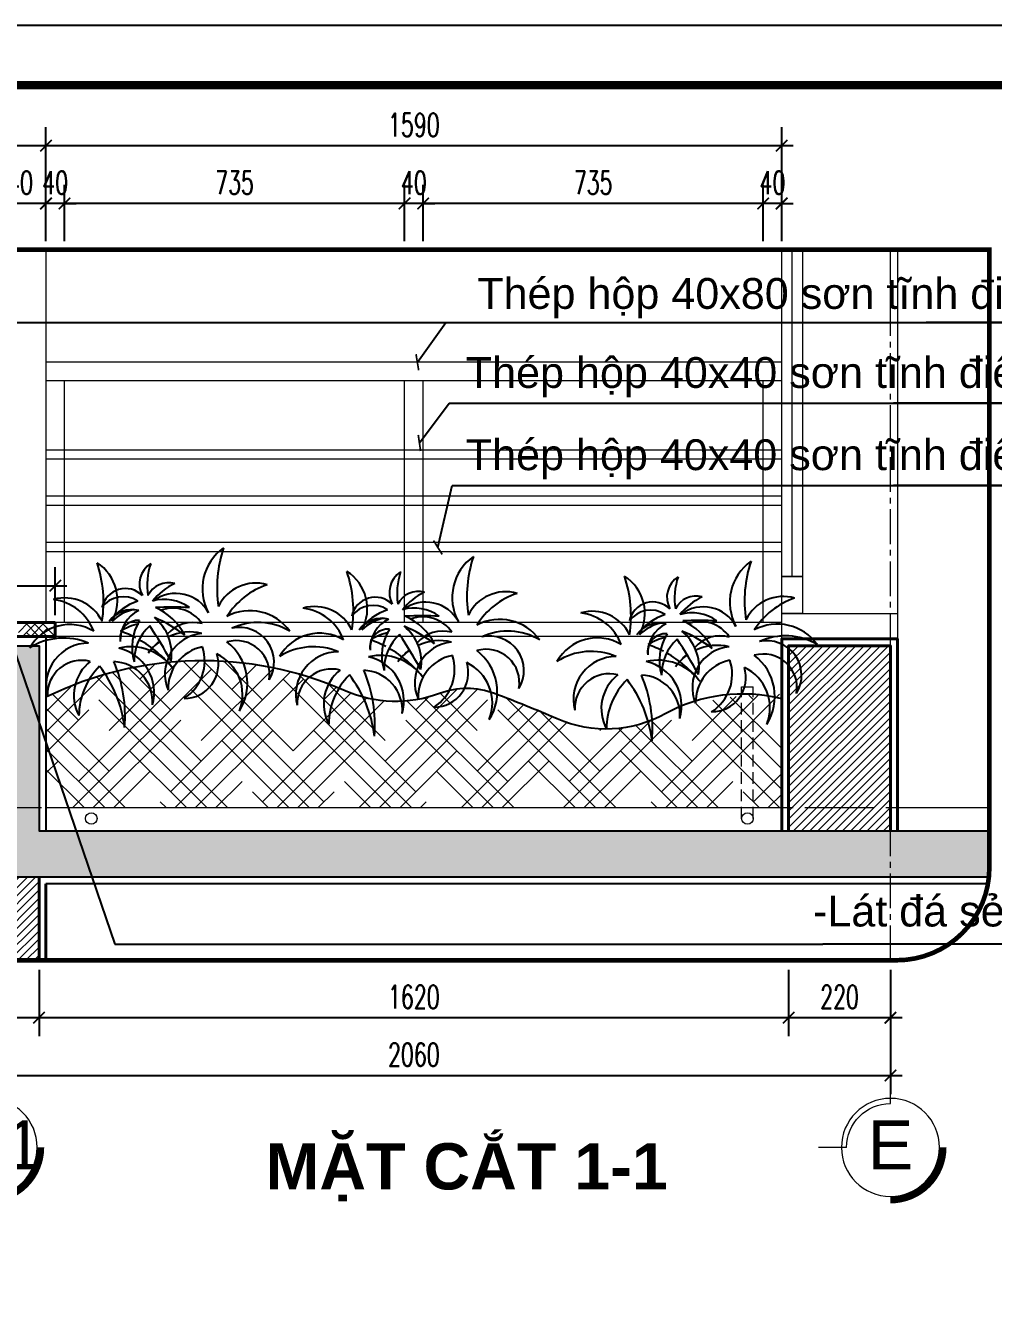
# Model space of a CAD drawing. Header units: millimetres. Extents: x -229618 to 2906, y -178063 to 96806.
# Drawn here: x -93870 to -91778, y -51743 to -49001 of the extents above; entities that cross this region are included whole.
import ezdxf
from ezdxf.enums import TextEntityAlignment as Align

# ---------------------------------------------------------------- set-up
doc = ezdxf.new("R2010")
doc.units = ezdxf.units.MM
doc.header["$LTSCALE"] = 200
doc.header["$MEASUREMENT"] = 0
doc.header["$PDMODE"] = 3
doc.header["$PDSIZE"] = 50
doc.linetypes.add('CENTER2', pattern=[1.125, 0.75, -0.125, 0.125, -0.125])
doc.linetypes.add('DASHED2', pattern=[0.375, 0.25, -0.125])
doc.layers.get('0').update_dxf_attribs({"color": 95, "linetype": 'CONTINUOUS'})
doc.layers.get('DEFPOINTS').update_dxf_attribs({"linetype": 'CONTINUOUS'})
for name, color, linetype, lineweight in [('cat', 1, 'CONTINUOUS', 40), ('hatch', 250, 'CONTINUOUS', 5), ('khuat', 8, 'DASHED2', 15), ('nho', 252, 'CONTINUOUS', 15), ('thay', 7, 'CONTINUOUS', 18), ('tim', 18, 'CENTER2', 9)]:
    doc.layers.add(name, color=color, linetype=linetype, lineweight=lineweight)
for name, color, linetype in [('CAY', 84, 'CONTINUOUS'), ('DIM', 251, 'CONTINUOUS'), ('KHUNGTEN', 7, 'CONTINUOUS'), ('NETTHAY', 252, 'CONTINUOUS'), ('TEXT', 33, 'CONTINUOUS')]:
    doc.layers.add(name, color=color, linetype=linetype)
doc.layers.add('in', color=203, linetype='CONTINUOUS', lineweight=5, plot=False)
doc.styles.add('Aria H B iso', font='Vharialb_0.ttf')
doc.styles.add('Aria H iso', font='Vharial_0.ttf')
doc.styles.add('Arial iso', font='vnarial_0.ttf')
doc.styles.add('Scale', font='vnsimli.shx', dxfattribs={"width": 0.65, "bigfont": 'bigfont.shx'})
doc.dimstyles.new('Scale', dxfattribs={"dimscale": 75, "dimtxt": 2, "dimasz": 1, "dimexe": 1.6, "dimexo": 0, "dimgap": 0.8, "dimtad": 1, "dimdec": 0, "dimzin": 0, "dimdsep": 46, "dimtxsty": 'Scale', "dimblk": 'ARCHTICK', "dimcen": 0.1, "dimdle": 1, "dimclrd": 256, "dimclre": 256, "dimclrt": 3, "dimadec": 0, "dimazin": 0, "dimtfac": 1, "dimtdec": 0, "dimtix": 1, "dimtmove": 2, "dimatfit": 3, "dimldrblk": 'ARCHTICK', "dimfxl": 0, "dimtolj": 1, "dimtzin": 0, "dimarcsym": 0})

# ---------------------------------------------------------------- blocks, each defined once
blk = doc.blocks.new('KhungA3')
at = {"layer": 'DEFPOINTS', "color": 8}
blk.add_lwpolyline([(-3.737611488593302, 3.813256755191574), (416.3052456541991, 3.813256755191574), (416.3052456541991, 300.8132567551775), (-3.737611488593302, 300.8132567551775)], close=True, dxfattribs=at)
at = {"layer": 'KHUNGTEN', "color": 4, "const_width": 0.7243902439024023}
blk.add_lwpolyline([(7.542179452130313, 8.987472783067915), (411.131029626325, 8.987472783067915), (411.131029626325, 295.6390407273026), (7.542179452130313, 295.6390407273026)], close=True, dxfattribs=at)
blk = doc.blocks.new('*U2625')
at = {"layer": 'thay', "ltscale": 600}
for p, q in [((-5.997195348395919e-14, 20.30044137790901), (-5.997195348395919e-14, 360.972143129492)), ((533.5126064897594, -513.2121651118505), (874.1843082413424, -513.2121651118505))]:
    blk.add_line(p, q, dxfattribs=at)
at = {"layer": 'thay', "ltscale": 600, "const_width": 85.16792543789573}
blk.add_lwpolyline([(-638.7594407842182, -513.2121651118505, 0.414213562373095), (-5.997195348395919e-14, -1151.971605896069, 0.414213562373095)], format="xyb", dxfattribs=at)
at = {"layer": 'thay', "ltscale": 600}
blk.add_circle((-5.997195348395919e-14, -513.2121651118505), 596.1754780652701, dxfattribs=at)
blk.add_arc((-5.997195348395919e-14, -513.2121651118505), 533.5126064897624, 0, 90, dxfattribs=at)
at = {"layer": 'TEXT', "linetype": 'Continuous', "style": 'Aria H iso'}
blk.add_attdef('A', text='', height=596.1754780652702, dxfattribs=at).set_placement((8.526512829121202e-14, -781.2498426535178), align=Align.CENTER)
blk = doc.blocks.new('_ArchTick')
at = {"color": 0, "linetype": 'ByBlock', "const_width": 0.15}
blk.add_lwpolyline([(-0.5, -0.5), (0.5, 0.5)], dxfattribs=at)
blk = doc.blocks.new('*D2717')
at = {"layer": 'DEFPOINTS', "color": 0}
for p in [(-92220.70737180587, -51042.92325633564), (-92000.70737180587, -51042.92325633564), (-92220.70737180587, -51146.2289346603)]:
    blk.add_point(p, dxfattribs=at)
at = {"layer": 'DIM', "lineweight": -2}
for p, q in [((-92220.70737180587, -51042.92325633564), (-92220.70737180587, -51186.2289346603)), ((-92000.70737180587, -51042.92325633564), (-92000.70737180587, -51186.2289346603)), ((-91975.70737180587, -51146.2289346603), (-92245.70737180587, -51146.2289346603))]:
    blk.add_line(p, q, dxfattribs=at)
at = {"layer": 'DIM', "lineweight": -2, "xscale": 25, "yscale": 25, "zscale": 25, "rotation": 180}
blk.add_blockref('_ArchTick', (-92220.70737180587, -51146.2289346603), dxfattribs=at)
at = {"layer": 'DIM', "lineweight": -2, "xscale": 25, "yscale": 25, "zscale": 25}
blk.add_blockref('_ArchTick', (-92000.70737180587, -51146.2289346603), dxfattribs=at)
at = {"layer": 'DIM', "color": 3, "insert": (-92110.70737180587, -51101.2289346603), "char_height": 50, "attachment_point": 5, "style": 'Scale'}
blk.add_mtext('\\A1;220', dxfattribs=at)
blk = doc.blocks.new('*D2718')
at = {"layer": 'DEFPOINTS', "color": 0}
for p in [(-93840.70737181175, -51042.92325633564), (-92220.70737180587, -51042.92325633564), (-93840.70737181175, -51146.2289346603)]:
    blk.add_point(p, dxfattribs=at)
at = {"layer": 'DIM', "lineweight": -2}
for p, q in [((-93840.70737181175, -51042.92325633564), (-93840.70737181175, -51186.2289346603)), ((-92220.70737180587, -51042.92325633564), (-92220.70737180587, -51186.2289346603)), ((-92195.70737180587, -51146.2289346603), (-93865.70737181175, -51146.2289346603))]:
    blk.add_line(p, q, dxfattribs=at)
at = {"layer": 'DIM', "lineweight": -2, "xscale": 25, "yscale": 25, "zscale": 25, "rotation": 180}
blk.add_blockref('_ArchTick', (-93840.70737181175, -51146.2289346603), dxfattribs=at)
at = {"layer": 'DIM', "lineweight": -2, "xscale": 25, "yscale": 25, "zscale": 25}
blk.add_blockref('_ArchTick', (-92220.70737180587, -51146.2289346603), dxfattribs=at)
at = {"layer": 'DIM', "color": 3, "insert": (-93030.7073718088, -51101.2289346603), "char_height": 50, "attachment_point": 5, "style": 'Scale'}
blk.add_mtext('\\A1;1620', dxfattribs=at)
blk = doc.blocks.new('*D2719')
at = {"layer": 'DEFPOINTS', "color": 0}
for p in [(-94060.70737181175, -51042.92325633564), (-93840.70737181175, -51042.92325633564), (-94060.70737181175, -51146.2289346603)]:
    blk.add_point(p, dxfattribs=at)
at = {"layer": 'DIM', "lineweight": -2}
for p, q in [((-94060.70737181175, -51042.92325633564), (-94060.70737181175, -51186.2289346603)), ((-93840.70737181175, -51042.92325633564), (-93840.70737181175, -51186.2289346603)), ((-93815.70737181175, -51146.2289346603), (-94085.70737181175, -51146.2289346603))]:
    blk.add_line(p, q, dxfattribs=at)
at = {"layer": 'DIM', "lineweight": -2, "xscale": 25, "yscale": 25, "zscale": 25, "rotation": 180}
blk.add_blockref('_ArchTick', (-94060.70737181175, -51146.2289346603), dxfattribs=at)
at = {"layer": 'DIM', "lineweight": -2, "xscale": 25, "yscale": 25, "zscale": 25}
blk.add_blockref('_ArchTick', (-93840.70737181175, -51146.2289346603), dxfattribs=at)
at = {"layer": 'DIM', "color": 3, "insert": (-93950.70737181175, -51101.2289346603), "char_height": 50, "attachment_point": 5, "style": 'Scale'}
blk.add_mtext('\\A1;220', dxfattribs=at)
blk = doc.blocks.new('*D2720')
at = {"layer": 'DEFPOINTS', "color": 0}
for p in [(-94060.70737181178, -51042.92325633564), (-92000.70737180587, -51042.92325633564), (-92000.70737180587, -51271.2289346603)]:
    blk.add_point(p, dxfattribs=at)
at = {"layer": 'DIM', "lineweight": -2}
for p, q in [((-94060.70737181178, -51042.92325633564), (-94060.70737181178, -51311.2289346603)), ((-92000.70737180587, -51042.92325633564), (-92000.70737180587, -51311.2289346603)), ((-94085.70737181178, -51271.2289346603), (-91975.70737180587, -51271.2289346603))]:
    blk.add_line(p, q, dxfattribs=at)
at = {"layer": 'DIM', "lineweight": -2, "xscale": 25, "yscale": 25, "zscale": 25, "rotation": 180}
blk.add_blockref('_ArchTick', (-94060.70737181178, -51271.2289346603), dxfattribs=at)
at = {"layer": 'DIM', "lineweight": -2, "xscale": 25, "yscale": 25, "zscale": 25}
blk.add_blockref('_ArchTick', (-92000.70737180587, -51271.2289346603), dxfattribs=at)
at = {"layer": 'DIM', "color": 3, "insert": (-93030.70737180882, -51226.2289346603), "char_height": 50, "attachment_point": 5, "style": 'Scale'}
blk.add_mtext('\\A1;2060', dxfattribs=at)
blk = doc.blocks.new('*D2721')
at = {"layer": 'DEFPOINTS', "color": 0}
for p in [(-92275.70737181198, -49385.69503552686), (-92275.70737181198, -49467.46788856443), (-92235.70737181151, -49467.46788856443)]:
    blk.add_point(p, dxfattribs=at)
at = {"layer": 'DIM', "lineweight": -2}
for p, q in [((-92275.70737181198, -49467.46788856443), (-92275.70737181198, -49345.69503552686)), ((-92235.70737181151, -49467.46788856443), (-92235.70737181151, -49345.69503552686)), ((-92275.70737181198, -49385.69503552686), (-92300.70737181198, -49385.69503552686)), ((-92235.70737181151, -49385.69503552686), (-92275.70737181198, -49385.69503552686)), ((-92235.70737181151, -49385.69503552686), (-92210.70737181151, -49385.69503552686))]:
    blk.add_line(p, q, dxfattribs=at)
at = {"layer": 'DIM', "lineweight": -2, "xscale": 25, "yscale": 25, "zscale": 25}
blk.add_blockref('_ArchTick', (-92275.70737181198, -49385.69503552686), dxfattribs=at)
at = {"layer": 'DIM', "lineweight": -2, "xscale": 25, "yscale": 25, "zscale": 25, "rotation": 180}
blk.add_blockref('_ArchTick', (-92235.70737181151, -49385.69503552686), dxfattribs=at)
at = {"layer": 'DIM', "color": 3, "insert": (-92255.70737181175, -49340.69503552686), "char_height": 50, "attachment_point": 5, "style": 'Scale'}
blk.add_mtext('\\A1;40', dxfattribs=at)
blk = doc.blocks.new('*D2722')
at = {"layer": 'DEFPOINTS', "color": 0}
for p in [(-93010.70737181198, -49385.69503552686), (-93010.70737181198, -49467.46788856443), (-92275.70737181198, -49467.46788856443)]:
    blk.add_point(p, dxfattribs=at)
at = {"layer": 'DIM', "lineweight": -2}
for p, q in [((-93010.70737181198, -49467.46788856443), (-93010.70737181198, -49345.69503552686)), ((-92275.70737181198, -49467.46788856443), (-92275.70737181198, -49345.69503552686)), ((-92250.70737181198, -49385.69503552686), (-93035.70737181198, -49385.69503552686))]:
    blk.add_line(p, q, dxfattribs=at)
at = {"layer": 'DIM', "lineweight": -2, "xscale": 25, "yscale": 25, "zscale": 25, "rotation": 180}
blk.add_blockref('_ArchTick', (-93010.70737181198, -49385.69503552686), dxfattribs=at)
at = {"layer": 'DIM', "lineweight": -2, "xscale": 25, "yscale": 25, "zscale": 25}
blk.add_blockref('_ArchTick', (-92275.70737181198, -49385.69503552686), dxfattribs=at)
at = {"layer": 'DIM', "color": 3, "insert": (-92643.20737181198, -49340.69503552686), "char_height": 50, "attachment_point": 5, "style": 'Scale'}
blk.add_mtext('\\A1;735', dxfattribs=at)
blk = doc.blocks.new('*D2723')
at = {"layer": 'DEFPOINTS', "color": 0}
for p in [(-93050.70737181198, -49385.69503552686), (-93050.70737181198, -49467.46788856443), (-93010.70737181198, -49467.46788856443)]:
    blk.add_point(p, dxfattribs=at)
at = {"layer": 'DIM', "lineweight": -2}
for p, q in [((-93050.70737181198, -49467.46788856443), (-93050.70737181198, -49345.69503552686)), ((-93010.70737181198, -49467.46788856443), (-93010.70737181198, -49345.69503552686)), ((-93050.70737181198, -49385.69503552686), (-93075.70737181198, -49385.69503552686)), ((-93010.70737181198, -49385.69503552686), (-93050.70737181198, -49385.69503552686)), ((-93010.70737181198, -49385.69503552686), (-92985.70737181198, -49385.69503552686))]:
    blk.add_line(p, q, dxfattribs=at)
at = {"layer": 'DIM', "lineweight": -2, "xscale": 25, "yscale": 25, "zscale": 25}
blk.add_blockref('_ArchTick', (-93050.70737181198, -49385.69503552686), dxfattribs=at)
at = {"layer": 'DIM', "lineweight": -2, "xscale": 25, "yscale": 25, "zscale": 25, "rotation": 180}
blk.add_blockref('_ArchTick', (-93010.70737181198, -49385.69503552686), dxfattribs=at)
at = {"layer": 'DIM', "color": 3, "insert": (-93030.70737181198, -49340.69503552686), "char_height": 50, "attachment_point": 5, "style": 'Scale'}
blk.add_mtext('\\A1;40', dxfattribs=at)
blk = doc.blocks.new('*D2724')
at = {"layer": 'DEFPOINTS', "color": 0}
for p in [(-93785.70737180546, -49385.69503552686), (-93785.70737180546, -49467.46788856443), (-93050.70737181198, -49467.46788856443)]:
    blk.add_point(p, dxfattribs=at)
at = {"layer": 'DIM', "lineweight": -2}
for p, q in [((-93785.70737180546, -49467.46788856443), (-93785.70737180546, -49345.69503552686)), ((-93050.70737181198, -49467.46788856443), (-93050.70737181198, -49345.69503552686)), ((-93025.70737181198, -49385.69503552686), (-93810.70737180546, -49385.69503552686))]:
    blk.add_line(p, q, dxfattribs=at)
at = {"layer": 'DIM', "lineweight": -2, "xscale": 25, "yscale": 25, "zscale": 25, "rotation": 180}
blk.add_blockref('_ArchTick', (-93785.70737180546, -49385.69503552686), dxfattribs=at)
at = {"layer": 'DIM', "lineweight": -2, "xscale": 25, "yscale": 25, "zscale": 25}
blk.add_blockref('_ArchTick', (-93050.70737181198, -49385.69503552686), dxfattribs=at)
at = {"layer": 'DIM', "color": 3, "insert": (-93418.20737180872, -49340.69503552686), "char_height": 50, "attachment_point": 5, "style": 'Scale'}
blk.add_mtext('\\A1;735', dxfattribs=at)
blk = doc.blocks.new('*D2725')
at = {"layer": 'DEFPOINTS', "color": 0}
for p in [(-93825.70737181131, -49385.69503552686), (-93825.70737181131, -49467.46788856443), (-93785.70737180546, -49467.46788856443)]:
    blk.add_point(p, dxfattribs=at)
at = {"layer": 'DIM', "lineweight": -2}
for p, q in [((-93825.70737181131, -49467.46788856443), (-93825.70737181131, -49345.69503552686)), ((-93785.70737180546, -49467.46788856443), (-93785.70737180546, -49345.69503552686)), ((-93825.70737181131, -49385.69503552686), (-93850.70737181131, -49385.69503552686)), ((-93785.70737180546, -49385.69503552686), (-93825.70737181131, -49385.69503552686)), ((-93785.70737180546, -49385.69503552686), (-93760.70737180546, -49385.69503552686))]:
    blk.add_line(p, q, dxfattribs=at)
at = {"layer": 'DIM', "lineweight": -2, "xscale": 25, "yscale": 25, "zscale": 25}
blk.add_blockref('_ArchTick', (-93825.70737181131, -49385.69503552686), dxfattribs=at)
at = {"layer": 'DIM', "lineweight": -2, "xscale": 25, "yscale": 25, "zscale": 25, "rotation": 180}
blk.add_blockref('_ArchTick', (-93785.70737180546, -49385.69503552686), dxfattribs=at)
at = {"layer": 'DIM', "color": 3, "insert": (-93805.70737180838, -49340.69503552686), "char_height": 50, "attachment_point": 5, "style": 'Scale'}
blk.add_mtext('\\A1;40', dxfattribs=at)
blk = doc.blocks.new('*D2726')
at = {"layer": 'DEFPOINTS', "color": 0}
for p in [(-93965.7073718171, -49385.69503552686), (-93965.7073718171, -49467.46788856443), (-93825.70737181131, -49467.46788856443)]:
    blk.add_point(p, dxfattribs=at)
at = {"layer": 'DIM', "lineweight": -2}
for p, q in [((-93965.7073718171, -49467.46788856443), (-93965.7073718171, -49345.69503552686)), ((-93825.70737181131, -49467.46788856443), (-93825.70737181131, -49345.69503552686)), ((-93800.70737181131, -49385.69503552686), (-93990.7073718171, -49385.69503552686))]:
    blk.add_line(p, q, dxfattribs=at)
at = {"layer": 'DIM', "lineweight": -2, "xscale": 25, "yscale": 25, "zscale": 25, "rotation": 180}
blk.add_blockref('_ArchTick', (-93965.7073718171, -49385.69503552686), dxfattribs=at)
at = {"layer": 'DIM', "lineweight": -2, "xscale": 25, "yscale": 25, "zscale": 25}
blk.add_blockref('_ArchTick', (-93825.70737181131, -49385.69503552686), dxfattribs=at)
at = {"layer": 'DIM', "color": 3, "insert": (-93895.7073718142, -49340.69503552686), "char_height": 50, "attachment_point": 5, "style": 'Scale'}
blk.add_mtext('\\A1;140', dxfattribs=at)
blk = doc.blocks.new('*D2729')
at = {"layer": 'DEFPOINTS', "color": 0}
for p in [(-93825.70737181131, -49260.69503552686), (-93825.70737181131, -49467.46788856443), (-92235.70737181151, -49467.46788856443)]:
    blk.add_point(p, dxfattribs=at)
at = {"layer": 'DIM', "lineweight": -2}
for p, q in [((-93825.70737181131, -49467.46788856443), (-93825.70737181131, -49220.69503552686)), ((-92235.70737181151, -49467.46788856443), (-92235.70737181151, -49220.69503552686)), ((-92210.70737181151, -49260.69503552686), (-93850.70737181131, -49260.69503552686))]:
    blk.add_line(p, q, dxfattribs=at)
at = {"layer": 'DIM', "lineweight": -2, "xscale": 25, "yscale": 25, "zscale": 25, "rotation": 180}
blk.add_blockref('_ArchTick', (-93825.70737181131, -49260.69503552686), dxfattribs=at)
at = {"layer": 'DIM', "lineweight": -2, "xscale": 25, "yscale": 25, "zscale": 25}
blk.add_blockref('_ArchTick', (-92235.70737181151, -49260.69503552686), dxfattribs=at)
at = {"layer": 'DIM', "color": 3, "insert": (-93030.70737181141, -49215.69503552686), "char_height": 50, "attachment_point": 5, "style": 'Scale'}
blk.add_mtext('\\A1;1590', dxfattribs=at)
blk = doc.blocks.new('*D2730')
at = {"layer": 'DEFPOINTS', "color": 0}
for p in [(-94075.70737181175, -49260.69503552686), (-93825.70737181131, -49467.46788856443), (-94075.70737181175, -49485.75432864973)]:
    blk.add_point(p, dxfattribs=at)
at = {"layer": 'DIM', "lineweight": -2}
for p, q in [((-94075.70737181175, -49485.75432864973), (-94075.70737181175, -49220.69503552686)), ((-93825.70737181131, -49467.46788856443), (-93825.70737181131, -49220.69503552686)), ((-93800.70737181131, -49260.69503552686), (-94100.70737181175, -49260.69503552686))]:
    blk.add_line(p, q, dxfattribs=at)
at = {"layer": 'DIM', "lineweight": -2, "xscale": 25, "yscale": 25, "zscale": 25, "rotation": 180}
blk.add_blockref('_ArchTick', (-94075.70737181175, -49260.69503552686), dxfattribs=at)
at = {"layer": 'DIM', "lineweight": -2, "xscale": 25, "yscale": 25, "zscale": 25}
blk.add_blockref('_ArchTick', (-93825.70737181131, -49260.69503552686), dxfattribs=at)
at = {"layer": 'DIM', "color": 3, "insert": (-93950.70737181153, -49215.69503552686), "char_height": 50, "attachment_point": 5, "style": 'Scale'}
blk.add_mtext('\\A1;250', dxfattribs=at)
blk = doc.blocks.new('*D2745')
at = {"layer": 'DEFPOINTS', "color": 0}
for p in [(-93805.70737181192, -50212.05594725777), (-94075.70737181186, -50276.01977367441), (-93805.70737181192, -50276.01977367441)]:
    blk.add_point(p, dxfattribs=at)
at = {"layer": 'DIM', "lineweight": -2}
for p, q in [((-94075.70737181186, -50276.01977367441), (-94075.70737181186, -50172.05594725777)), ((-93805.70737181192, -50276.01977367441), (-93805.70737181192, -50172.05594725777)), ((-94100.70737181186, -50212.05594725777), (-93780.70737181192, -50212.05594725777))]:
    blk.add_line(p, q, dxfattribs=at)
at = {"layer": 'DIM', "lineweight": -2, "xscale": 25, "yscale": 25, "zscale": 25, "rotation": 180}
blk.add_blockref('_ArchTick', (-94075.70737181186, -50212.05594725777), dxfattribs=at)
at = {"layer": 'DIM', "lineweight": -2, "xscale": 25, "yscale": 25, "zscale": 25}
blk.add_blockref('_ArchTick', (-93805.70737181192, -50212.05594725777), dxfattribs=at)
at = {"layer": 'DIM', "color": 3, "insert": (-93940.70737181189, -50167.05594725777), "char_height": 50, "attachment_point": 5, "style": 'Scale'}
blk.add_mtext('\\A1;270', dxfattribs=at)
blk = doc.blocks.new('bonhoa1')
at = {"layer": 'CAY', "color": 95, "linetype": 'Continuous', "extrusion": (0, 0, -0.9999999999999998)}
for centre, major_axis, ratio, start_param, end_param in [((-382.5436815584544, 373.0065575871267), (0.3046314927577919, 255.4956500360854), 0.9999999999005471, 0.6141006380896186, 2.070470188036035), ((264.0457750132773, 251.7986578717828), (-0.04629979995208084, 122.6061147409941), 0.9999999999003883, -0.7820324403732778, 1.357613523727296), ((265.964004287729, 43.06671954167541), (0.3711340783375448, 236.5613065640067), 0.9999999999002485, 4.553557570798448, 5.598485550927077), ((-92.27368138195015, -107.3859180238214), (-0.1866402540561809, 263.8429116738452), 0.9999999999008093, 4.149072257472642, 5.635646151033828), ((-63.75756114115939, -109.9573916591471), (-5.077556453354296, 263.5030152665496), 0.9999999999006836, 0.6401118640744725, 0.9607836162450272), ((-34.37194109521806, -10.3378832580056), (-0.01180948899082923, 174.4255078668426), 0.9999999999007165, 3.143120820783942, 5.014940784161313), ((979.3461228306405, -275.4794579535373), (0.1261672245640621, 713.2015821338125), 0.9999999999001693, 4.632669554420643, 5.112909162497893)]:
    blk.add_ellipse(centre, major_axis=major_axis, ratio=ratio, start_param=start_param, end_param=end_param, dxfattribs=at)
at = {"layer": 'CAY', "color": 95, "linetype": 'Continuous', "extrusion": (0, 0, -0.9999999999999999)}
for centre, major_axis, ratio, start_param, end_param in [((-832.6059235092252, 379.4033433186123), (0.580262023630695, 630.8314404465459), 0.9999999999006473, 1.243517673468133, 1.722758629529766), ((68.20649747434072, 398.1099459907273), (-0.02957935976830331, 124.4680290736462), 0.9999999999005535, 0.5709698388762212, 2.068141892486309), ((7.321992277167737, 161.7354868164985), (-0.01519133006756315, 187.9402444611004), 0.9999999999006368, -1.079894380682991, 0.6366239787420196), ((-368.7465982595459, 11.35056664544391), (0.06420864990841271, 250.3894599464898), 0.9999999999006786, -0.9493962836748326, 0.4867020790646053), ((232.7769681934733, -0.7994853988057002), (0.5043257017565761, 303.5972747125207), 0.999999999900342, -1.101199328860117, -0.4104396615421646), ((-410.5867627996486, -110.5254505606135), (0.1027570478502752, 312.747531209895), 0.9999999999005219, -0.5437258727986212, 0.4391623351026452), ((369.3255410760175, -387.1148145388579), (-3.913548597574068, 663.635042889288), 0.9999999998997406, -0.6544091779072366, -0.3847127257080576), ((547.377884029178, -43.5671414679382), (0.07556049570913603, 234.9882993436948), 0.9999999999005869, -0.5470000123285799, 1.05495776630225), ((-17.1517207804136, 7.550070582190529), (-0.744111862386193, 236.9974120843275), 0.9999999998999516, 0.7316886525317474, 1.5995623212235), ((482.1481368630193, -395.500053398835), (3.553922747693409, 585.6245820573984), 0.9999999999016146, -0.4883018105936072, -0.3431760289405512), ((577.8164088285994, -202.8377116501797), (-0.06736910330091114, 325.5280157713134), 0.9999999999007748, -0.3994303728645023, 0.5641793242200821), ((89.04098760150373, 7.015232647070661), (-0.2455253970658692, 228.1942194190911), 0.9999999999005145, 3.715412498847479, 5.030587465853399), ((349.5820478838868, -154.5328183022211), (-0.2229301601825404, 231.4806410330854), 0.9999999999005333, 4.436614358241278, 6.058880679018563), ((485.6784586482681, -166.4043753399746), (0.07077194781149718, 175.5852310458933), 0.9999999999006728, -0.2464845929960338, 1.621251499662726)]:
    blk.add_ellipse(centre, major_axis=major_axis, ratio=ratio, start_param=start_param, end_param=end_param, dxfattribs=at)
at = {"layer": 'CAY', "color": 95, "linetype": 'Continuous', "extrusion": (0, 0, -1)}
for centre, major_axis, ratio, start_param, end_param in [((-193.2477985736914, 391.5988850395079), (-0.2906887726352722, 347.0146608715034), 0.9999999999004794, 1.245275194305577, 1.724516150367126), ((530.9522937324364, 315.7778920490528), (0.1244315716030762, 226.2680829842899), 0.9999999999003619, 4.214731131145608, 5.711903184755399), ((1006.245186774991, 303.9415556679596), (-0.4696982163308815, 630.8315324580783), 0.9999999999007239, 4.56025141086397, 5.039492366925639), ((-398.6317330526654, 191.9871389324544), (-0.06559659265426748, 210.3679588316211), 0.999999999900512, -0.2795543790944237, 1.121922337782145), ((-584.2340852464549, 21.19186120812083), (-1.294246159290114, 394.1644780431881), 0.9999999999007236, 0.3326562928099659, 1.0078781056508), ((45.47745511657558, 288.5029361981433), (-0.02686620229733382, 115.7215026441901), 0.9999999999006228, -0.2796340348747226, 1.121842682002066), ((-120.5056459470652, 113.4114762685494), (-2.465744962132993, 316.1144975302875), 0.9999999999009026, 0.4455913095757724, 0.9039760883502646), ((66.07895747874863, 104.8696551175672), (0.1082991565754915, 214.6349261471736), 0.999999999900421, -0.6345794102789752, 0.2842258647829445), ((275.4738819268532, 199.2051972274785), (-0.1220620543036886, 133.8789649469347), 0.9999999999005832, -0.5835321655879887, 0.9444362632512973), ((572.2709963186644, 116.5253512817435), (0.06574649310590489, 210.3679587848259), 0.9999999999005122, -1.121923050345278, 0.2795536665312912), ((23.22806372283958, 95.485263497103), (0.09951447146157609, 179.485780124776), 0.9999999999007141, -0.9763886178384759, 0.3482286860524451), ((25.51127244648524, -1416.886995686742), (0.1456191229439353, 1696.88157182243), 0.9999999999045379, -0.05113631148593445, 0.05096468003564425), ((229.6886902588885, 122.4059971381794), (-0.01713635356670318, 144.9775186370162), 0.9999999999006123, -0.2314255708510213, 0.941634757320418), ((122.360290548997, 112.3988841141108), (-0.2190623599687511, 168.287301971837), 0.9999999998999596, 0.456982638363828, 1.61842249327335), ((95.05322012747638, 6.842419706052169), (-1.542820098525434, 322.1489918981978), 0.9999999999008243, 0.341896615205342, 0.9022559304121898), ((174.9397202162072, 49.80132763209986), (-0.1458657396990511, 222.8833395986968), 0.9999999999007385, 0.2216571798910549, 0.7830645195175157), ((661.0624901792035, 68.686930138967), (0.01744303981013313, 251.897072427421), 0.999999999900655, -1.211929025610551, -0.1221768538378214), ((-80.13290218054317, 28.351846612175), (0.1421073188894883, 173.7364050634828), 0.9999999999002825, -0.2645093964048673, 0.8558242441245807), ((198.7786646918394, 119.6212466746802), (0.2365622754788938, 92.90959851604015), 0.9999999999003778, -0.07687703706067084, 1.730574557801583), ((-26.90179692348465, 76.08456026331987), (-0.1527464230491069, 257.7066486992572), 0.9999999999004823, 1.014592714901331, 1.865098024565783), ((154.1647776011378, -45.80734448612202), (0.432803192298157, 243.3757920975345), 0.9999999998998004, 0.1735318976684563, 0.5826655686259601), ((-316.046049691271, 0.9963814156362787), (-0.035152054024892, 175.7788653850961), 0.9999999999006366, 4.165555903513912, 6.504356474003728), ((-63.75756114115939, -109.9573916591471), (0.2625112777728979, 263.5518008317748), 0.9999999999004416, -0.2325398225183108, 0.4279029312293332), ((-144.2867328291759, -60.33581632573623), (0.08248085139926932, 207.8661600814351), 0.9999999999005805, 0.09620571237613729, 1.975802391989035), ((2229.90291034081, -1206.441032247327), (-33.50002729582266, 2509.640829689927), 0.9999999999020213, -1.053282623520928, -0.9701146660999969), ((-298.9206396667287, -60.28699441120261), (-0.06609225734748887, 169.9487266467967), 0.999999999900196, 4.53443354114494, 6.565871068074907), ((-170.22787187621, -134.7258023483446), (0.2823105289158833, 217.0909728396136), 0.9999999999005047, 0.1955219050480907, 1.604465981250512), ((482.1481368630193, -395.500053398835), (-0.5449004227833356, 585.6351121304821), 0.9999999999006552, -0.8965363729395329, -0.5128407949385161), ((237.3968244071584, -185.419179309858), (0.138935951707809, 263.5518949479337), 0.9999999999008011, -0.9420437245382809, 0.2310166036331509), ((-308.5088735970203, -320.0382657481241), (-1.971977472349993, 585.6320455555372), 0.9999999999009503, 0.7553867239494312, 0.900834067115527), ((450.6569768590853, -120.3941739909351), (0.0145923577406193, 217.4341598236358), 0.9999999999005831, 0.002239787553729, 1.826154800287636), ((-102.4761589244008, -164.7557689341484), (-0.196203023928857, 228.6368686283705), 0.999999999900602, 4.33855317023543, 5.839122447938826), ((330.6553181447089, -201.524384311575), (-0.3267369154894432, 204.3936069818758), 0.9999999999002557, 4.634383731503795, 6.24554758019122), ((306.5716886846349, -168.6598702616175), (0.09471407401287896, 219.9105291190793), 0.9999999999006979, 0.6682465936517139, 2.059646462797824), ((893.4467015461996, -406.1634970781161), (-1.307953539041732, 629.4126557031329), 0.9999999999008602, -1.450853671740168, -0.909945443321243), ((143.9505188427866, -273.5750171120744), (0.8983511676537446, 356.7321304027069), 0.9999999999010123, 0.7810670417870949, 1.563907491403537)]:
    blk.add_ellipse(centre, major_axis=major_axis, ratio=ratio, start_param=start_param, end_param=end_param, dxfattribs=at)

msp = doc.modelspace()

# ---------------------------------------------------------------- hatches: boundary and pattern name
at = {"layer": 'hatch'}
h = msp.add_hatch(dxfattribs=at)
h.set_pattern_fill('HOUND,_O', color=256, scale=200, angle=45)
h.set_pattern_definition([(135, (-93805.70737181192, -50322.02476800737), (-26.51650429449553, 44.19417382415921), [200, -100]), (45.00000000000001, (-93805.70737181192, -50322.02476800737), (-26.51650429449552, -44.19417382415922), [200, -100])])
h.paths.add_polyline_path([(-93805.70737181192, -50292.02476800743), (-94075.70737181186, -50292.0247680074), (-94075.70737181186, -50322.02476800734), (-93805.70737181192, -50322.02476800737)])
h = msp.add_hatch(dxfattribs=at)
h.set_pattern_fill('ANSI31,_O', color=256, scale=100)
h.set_pattern_definition([(45, (-127239.9745490208, -177518.7147407857), (-8.838834764831843, 8.838834764831844), [])])
h.paths.add_polyline_path([(-92220.70737181172, -50342.02476800746), (-92000.70737181172, -50342.02476800426), (-92000.70737180587, -50742.02476800496), (-92220.70737180587, -50742.02476800822)])
h.paths.add_polyline_path([(-93840.70737181179, -51021.99744514714), (-94060.70737181179, -51021.99744514714), (-94060.70737181183, -50842.02476800746), (-93840.70737181183, -50842.02476800749)])
h = msp.add_hatch(dxfattribs=at)
h.set_pattern_fill('BT,_O', color=256, scale=100)
h.set_pattern_definition([(0, (-127370.4185378297, -177336.2566250736), (0, 100), [0, -100]), (0, (-127441.0630378297, -177293.0225250736), (0, 100), [0, -100]), (0, (-127437.9319378297, -177310.6291250736), (0, 100), [0, -100]), (0, (-127402.7075378297, -177302.4127250736), (0, 100), [0, -100]), (0, (-127421.6895378297, -177273.6551250736), (0, 100), [0, -100]), (0, (-127426.7775378297, -177286.3711250736), (0, 100), [0, -100]), (0, (-127417.7757378297, -177265.0474250736), (0, 100), [0, -100]), (0, (-127431.6698378297, -177256.6354250736), (0, 100), [0, -100]), (0, (-127412.4920378297, -177278.5459250736), (0, 100), [0, -100]), (0, (-127444.5854378297, -177278.1546250736), (0, 100), [0, -100]), (0, (-127380.5944378297, -177277.7634250736), (0, 100), [0, -100]), (0, (-127366.1132378297, -177275.0246250736), (0, 100), [0, -100]), (0, (-127373.5495378297, -177285.1973250736), (0, 100), [0, -100]), (0, (-127371.3969378297, -177298.8914250736), (0, 100), [0, -100]), (0, (-127397.4238378297, -177286.9580250736), (0, 100), [0, -100]), (0, (-127398.2066378297, -177314.5417250736), (0, 100), [0, -100]), (0, (-127398.2066378297, -177323.1494250736), (0, 100), [0, -100]), (0, (-127445.5638378297, -177325.1057250736), (0, 100), [0, -100]), (0, (-127406.0342378297, -177313.3680250736), (0, 100), [0, -100]), (0, (-127405.6429378297, -177346.6250250736), (0, 100), [0, -100]), (0, (-127416.4059378297, -177325.3014250736), (0, 100), [0, -100]), (0, (-127415.6231378297, -177335.0829250736), (0, 100), [0, -100]), (0, (-127428.5387378297, -177342.3212250736), (0, 100), [0, -100]), (0, (-127421.8852378297, -177329.0183250736), (0, 100), [0, -100]), (0, (-127426.5818378297, -177324.9101250736), (0, 100), [0, -100]), (45, (-127373.7203378297, -177327.9818250736), (7.849623728795052e-15, 100.0000309448952), [8, -133.4214]), (135, (-127368.0635378297, -177322.3249250736), (-100.0000309448952, 7.849623728795052e-15), [8, -133.4214]), (270, (-127373.7203378297, -177316.6680250736), (100, -1.83697019872103e-14), [11.3137, -88.68629999999999]), (180, (-127377.1920378297, -177326.7086250736), (-1.224646799147353e-14, -100), [12, -88]), (270, (-127389.1920378297, -177326.7086250736), (100, -1.83697019872103e-14), [12, -88]), (45, (-127389.1920378297, -177338.7086250736), (7.849623728795052e-15, 100.0000309448952), [16.9706, -124.4508]), (90, (-127414.1985378297, -177319.7924250736), (-100, 6.123233995736766e-15), [16.8, -83.2]), (180, (-127414.1985378297, -177302.9924250736), (-1.224646799147353e-14, -100), [16.8, -83.2]), (315, (-127430.9985378297, -177302.9924250736), (100.0000309448952, -2.354887118638516e-14), [23.7588, -117.6626]), (135, (-127428.4289378297, -177337.7738250736), (-100.0000309448952, 7.849623728795052e-15), [7.000000000000001, -134.4214]), (225, (-127433.3787378297, -177332.8240250736), (-1.56992474575901e-14, -100.0000309448952), [7.000000000000001, -134.4214]), (0, (-127438.3284378297, -177337.7738250736), (0, 100), [9.8995, -90.1005]), (0, (-127391.8778378297, -177270.1694250736), (0, 100), [13.75, -86.25]), (90, (-127378.1278378297, -177270.1694250736), (-100, 6.123233995736766e-15), [13.75, -86.25]), (225, (-127378.1278378297, -177256.4194250736), (-1.56992474575901e-14, -100.0000309448952), [19.4454, -121.9759]), (270, (-127403.4413378297, -177268.1775250736), (100, -1.83697019872103e-14), [12.5, -87.5]), (0, (-127403.4413378297, -177280.6775250736), (0, 100), [12.5, -87.5]), (135, (-127390.9413378297, -177280.6775250736), (-100.0000309448952, 7.849623728795052e-15), [17.6777, -123.7437]), (45, (-127397.0815378297, -177264.3263250736), (7.849623728795052e-15, 100.0000309448952), [8.5, -132.9214]), (135, (-127391.0711378297, -177258.3159250736), (-100.0000309448952, 7.849623728795052e-15), [8.5, -132.9214]), (270, (-127397.0815378297, -177252.3054250736), (100, -1.83697019872103e-14), [12.0208, -87.9792]), (135, (-127436.3466378297, -177271.5261250736), (-100.0000309448952, 7.849623728795052e-15), [14.1421, -127.2792]), (0, (-127446.3466378297, -177271.5261250736), (0, 100), [10, -90]), (270, (-127446.3466378297, -177261.5261250736), (100, -1.83697019872103e-14), [10, -90]), (45, (-127453.7121378297, -177349.0870250736), (-49.49747468305831, 49.49747468305833), []), (45, (-127418.7121378297, -177349.0870250736), (-49.49747468305831, 49.49747468305833), [])])
h.paths.add_polyline_path([(-94060.70737181186, -50342.02476800746), (-93840.70737181186, -50342.02476800746), (-93840.70737181186, -50742.02476800752), (-91786.96978299694, -50742.02476800749), (-91786.96978299694, -50842.02476800749), (-94060.70737181186, -50842.02476800749)])
h = msp.add_hatch(dxfattribs=at)
h.set_pattern_fill('HOUND', color=256, scale=500, angle=45, style=0)
h.set_pattern_definition([(135, (-272543.0032915901, 150956.1549052714), (-66.29126073623884, 110.485434560398), [500, -250]), (45.00000000000001, (-272543.0032915901, 150956.1549052714), (-66.29126073623881, -110.4854345603981), [500, -250])])
edge = h.paths.add_edge_path()
edge.add_line((-93825.70737181186, -50692.02476800729), (-93825.70737181186, -50453.37645067275))
edge.add_arc((-93487.5563645152, -51137.00472502513), 762.6884824289497, 426.13971422136865, 476.3189157708232, ccw=False)
edge.add_arc((-93070.12541699952, -50193.25272417666), 269.259401453433, 246.1397142213677, 290.5581167465221)
edge.add_arc((-92915.90140253537, -50604.47153984471), 169.928441043232, 429.44188325347585, 470.5581167465241, ccw=False)
edge.add_arc((-93825.41939239916, -53029.58614939499), 2759.987097394489, 426.4175264275673, 429.4418832534746, ccw=False)
edge.add_arc((-92615.6400130363, -50258.20007036813), 263.9419602646948, 246.4175264275591, 299.3024189183881)
edge.add_arc((-92251.14995290841, -51125.97063256542), 679.6365425578553, 448.6980234024825, 470.2570071622324, ccw=False)
edge.add_line((-92235.70737181017, -50446.50955445349), (-92235.7073718066, -50692.02476799172))
edge.add_line((-92235.70737180662, -50692.02476799172), (-93825.70737181189, -50692.02476800729))

# ---------------------------------------------------------------- linework, layer by layer
at = {"layer": 'cat', "color": 1, "linetype": 'Continuous', "lineweight": 40}
msp.add_line((-93840.70737181186, -50842.02476800749), (-93840.70737181175, -51021.99744514711), dxfattribs=at)
at = {"layer": 'cat', "linetype": 'Continuous'}
msp.add_lwpolyline([(-93805.70737181192, -50292.02476800743), (-94075.70737181186, -50292.0247680074), (-94075.70737181186, -50322.02476800734), (-93805.70737181192, -50322.02476800737)], close=True, dxfattribs=at)
at = {"layer": 'cat', "linetype": 'Continuous', "lineweight": -3}
msp.add_lwpolyline([(-91786.96978299694, -50842.02476800749), (-94060.70737181186, -50842.02476800746), (-94060.70737181186, -50342.02476800746), (-93840.70737181186, -50342.02476800746), (-93840.70737181186, -50742.02476800749), (-91786.96978299694, -50742.02476800749)], dxfattribs=at)
at = {"layer": 'cat', "color": 1, "linetype": 'Continuous', "lineweight": 40}
msp.add_lwpolyline([(-92220.70737180587, -50742.02476800822), (-92220.70737181169, -50342.02476800749), (-92000.70737181169, -50342.02476800426), (-92000.70737180587, -50742.02476800499)], dxfattribs=at)
at = {"layer": 'cat', "linetype": 'Continuous', "lineweight": -3}
msp.add_lwpolyline([(-92235.70737181003, -50456.87489997096, 0.1877540971251026), (-92486.46173194038, -50488.37029016522, -0.2349387072792571), (-92721.23493103484, -50500.09895767694, 0.01319701214727754), (-92856.22979095262, -50445.36473971818, 0.1813532537445201), (-92975.57301411811, -50445.36473971818, -0.1962755881197265), (-93179.0429397075, -50439.49975160688, 0.2225151492356728), (-93825.70737181186, -50453.37645067275, 0.2225151492356728)], format="xyb", dxfattribs=at)
at = {"layer": 'hatch', "linetype": 'Continuous'}
msp.add_lwpolyline([(-92190.70737181131, -49485.75432864996), (-92190.70737181157, -50192.0247680058), (-92235.70737181157, -50192.0247680058), (-92235.70737181131, -49485.75432864996)], dxfattribs=at)
at = {"layer": 'in'}
msp.add_lwpolyline([(-94923.34745593702, -49000.53114439829), (-84422.27609654151, -49000.53114439829), (-84422.27609654151, -56425.53114439789), (-94923.34745593702, -56425.53114439789)], close=True, dxfattribs=at)
at = {"layer": 'khuat', "ltscale": 0.5}
for p, q in [((-92322.28406621244, -50715.4499539123), (-92322.28406621244, -50430.73493804472)), ((-92297.2840662125, -50715.44995391221), (-92297.2840662125, -50430.73493804472))]:
    msp.add_line(p, q, dxfattribs=at)
at = {"layer": 'khuat', "color": 5, "const_width": 10}
msp.add_lwpolyline([(-91786.96978299682, -49485.75432864973), (-94010.70515265492, -49485.75432864973, 0.414213562373095), (-94210.70515265492, -49685.75432864973), (-94210.70515265492, -51021.99744514714), (-91986.96978299682, -51021.99744514714, 0.414213562373095), (-91786.96978299682, -50821.99744514714)], format="xyb", close=True, dxfattribs=at)
at = {"layer": 'nho', "linetype": 'Continuous'}
for p, q in [((-91985.70737181178, -49485.7543286495), (-91985.70737181201, -50272.02476800563)), ((-93785.70737180546, -50292.02476800749), (-93785.70737180546, -49768.86687319433)), ((-93050.70737181198, -50292.02476800889), (-93050.70737181198, -49768.86687319619)), ((-93010.70737181195, -50292.02476800897), (-93010.70737181198, -49768.86687319619)), ((-92275.70737181198, -50292.02476801043), (-92275.70737181198, -49768.86687319194)), ((-92235.70737181151, -49918.86687319921), (-93825.70737181151, -49918.86687319921)), ((-92235.70737181154, -49938.86687319921), (-93825.70737181154, -49938.86687319924)), ((-92235.70737181157, -50018.86687319921), (-93825.7073718116, -50018.86687319921)), ((-92235.70737181157, -50038.86687319921), (-93825.70737181163, -50038.86687319927)), ((-92235.70737181157, -50118.86687319919), (-93825.70737181169, -50118.86687319924)), ((-92235.70737181157, -50138.86687319919), (-93825.70737181169, -50138.86687319919))]:
    msp.add_line(p, q, dxfattribs=at)
at = {"layer": 'nho'}
msp.add_line((-92322.28406621244, -50430.73493804472), (-92297.2840662125, -50430.73493804472), dxfattribs=at)
at = {"layer": 'nho', "lineweight": 40}
msp.add_line((-93825.70737181186, -50857.02476800746), (-93825.70737181175, -51021.99744514711), dxfattribs=at)
at = {"layer": 'nho', "linetype": 'Continuous', "lineweight": -3}
for points in [[(-94075.70737181186, -50857.02476800746), (-94075.70737181186, -50321.90933340244), (-93825.70737181186, -50321.90933340244), (-93825.70737181186, -50742.02476800749)], [(-91786.96978299694, -50857.02476800749), (-93825.70737181186, -50857.02476800746)]]:
    msp.add_lwpolyline(points, dxfattribs=at)
at = {"layer": 'nho', "lineweight": 40}
msp.add_lwpolyline([(-92235.70737180587, -50742.02476800845), (-92235.70737181192, -50327.02476800772), (-91985.70737181192, -50327.02476800403), (-91985.70737180587, -50742.02476800475)], dxfattribs=at)
at = {"layer": 'nho', "ltscale": 0.5}
for centre in [(-93727.7423818592, -50715.44995391227), (-92309.78406621247, -50715.44995391227)]:
    msp.add_circle(centre, 12.4999999999709, dxfattribs=at)
at = {"layer": 'thay', "linetype": 'Continuous'}
for p, q in [((-93825.70737181099, -49485.75432865238), (-93825.70737181186, -50292.02476800743)), ((-92213.20737181157, -50192.0247680058), (-92213.20737181131, -49485.75432864996)), ((-92235.70737181151, -49728.86687319572), (-93825.7073718114, -49728.86687319572)), ((-92235.70737181151, -49768.86687319619), (-93825.7073718114, -49768.86687319613)), ((-92235.70737181128, -50292.02476801046), (-93805.70737181192, -50292.02476800743)), ((-92235.70737181128, -50322.02476801043), (-93805.70737181192, -50322.0247680074))]:
    msp.add_line(p, q, dxfattribs=at)
for points in [[(-92190.70737181192, -50272.0247680058), (-92235.70737181192, -50272.0247680058), (-92235.70737181192, -50192.0247680058), (-92190.70737181192, -50192.0247680058)], [(-91985.7073718123, -50272.02476800539), (-91985.7073718123, -50327.02476800539), (-92235.70737181192, -50327.0247680058), (-92235.70737181192, -50272.0247680058)]]:
    msp.add_lwpolyline(points, close=True, dxfattribs=at)
for points in [[(-93825.70737181186, -50692.02476800729), (-92235.7073718066, -50692.02476799177)], [(-93825.70737181186, -50692.02476800743), (-92235.7073718066, -50692.02476800798)], [(-91985.7073718066, -50692.02476800845), (-91786.96978299694, -50692.02476800828)]]:
    msp.add_lwpolyline(points, dxfattribs=at)
at = {"layer": 'tim', "ltscale": 0.5}
msp.add_line((-92000.70737181157, -51021.99744514714), (-92000.70737181157, -49485.75432864973), dxfattribs=at)
at = {"layer": 'tim'}
msp.add_line((-94210.70515265503, -50692.02476800836), (-91786.96978299694, -50692.02476800836), dxfattribs=at)

# ---------------------------------------------------------------- block references
at = {"layer": 'hatch'}
ref = msp.add_blockref('*U2625', (-93950.7073718116, -51335.40978171036), dxfattribs=dict(at, xscale=-0.177800000004936, yscale=0.177800000004936, zscale=0.1778))
ref.add_attrib('A', 'e1', dxfattribs={"layer": 'TEXT', "linetype": 'Continuous', "height": 106.0000000029478, "style": 'Aria H iso'}).set_placement((-93923.52046867306, -51474.31600373801), align=Align.CENTER)
ref = msp.add_blockref('*U2625', (-92000.70737181157, -51335.40978171054), dxfattribs=dict(at, xscale=-0.177800000004936, yscale=0.177800000004936, zscale=0.1778))
ref.add_attrib('A', 'e', dxfattribs={"layer": 'TEXT', "linetype": 'Continuous', "height": 106.0000000029478, "style": 'Aria H iso'}).set_placement((-92000.70737181159, -51474.31600373819), align=Align.CENTER)
at = {"layer": 'KHUNGTEN', "xscale": 25, "yscale": 25, "zscale": 25.00000000000008}
msp.add_blockref('KhungA3', (-94829.90696119967, -56520.8625558526), dxfattribs=at)
at = {"layer": 'NETTHAY', "linetype": 'Continuous', "xscale": -0.4250000000465661, "yscale": 0.4250000000174623, "zscale": 0.425}
for p in [(-93541.76146337624, -50377.47325870739), (-93001.83385130593, -50396.20533644324), (-92401.88366588474, -50406.42303826204)]:
    msp.add_blockref('bonhoa1', p, dxfattribs=at)

# ---------------------------------------------------------------- texts
at = {"layer": 'TEXT', "style": 'Arial iso'}
for s, p in [('ThÐp hép 40x80 s¬n tÜnh ®iÖn mµu ghi s¸ng', (-92893.65612047234, -49613.55804346764)), ('ThÐp hép 40x40 s¬n tÜnh ®iÖn mµu ghi s¸ng', (-92918.4555925751, -49784.48975095418)), ('ThÐp hép 40x40 s¬n tÜnh ®iÖn mµu ghi s¸ng', (-92918.4555925751, -49962.22835883449)), ('-L¸t ®¸ sÎ th« dµy 30 mm', (-92168.11211701008, -50948.96490175044))]:
    msp.add_text(s, height=66.66666666666666, dxfattribs=at).set_placement(p)
at = {"layer": 'TEXT', "style": 'Aria H B iso'}
msp.add_text('mÆt C¾T 1-1', height=99.9999899999988, dxfattribs=at).set_placement((-92916.66786926328, -51517.62341009192), align=Align.CENTER)

# ---------------------------------------------------------------- dimensions: what is measured, and where the dimension line sits
at = {"layer": 'DIM'}
for base, p1, p2, picture, middle in [((-94075.70737181175, -49260.69503552686), (-93825.70737181131, -49467.46788856443), (-94075.70737181175, -49485.75432864973), '*D2730', (-93950.70737181153, -49215.69503552686)), ((-93825.70737181131, -49260.69503552686), (-92235.70737181151, -49467.46788856443), (-93825.70737181131, -49467.46788856443), '*D2729', (-93030.70737181141, -49215.69503552686)), ((-93965.7073718171, -49385.69503552686), (-93825.70737181131, -49467.46788856443), (-93965.7073718171, -49467.46788856443), '*D2726', (-93895.7073718142, -49340.69503552686)), ((-93825.70737181131, -49385.69503552686), (-93785.70737180546, -49467.46788856443), (-93825.70737181131, -49467.46788856443), '*D2725', (-93805.70737180838, -49340.69503552686)), ((-93785.70737180546, -49385.69503552686), (-93050.70737181198, -49467.46788856443), (-93785.70737180546, -49467.46788856443), '*D2724', (-93418.20737180872, -49340.69503552686)), ((-93050.70737181198, -49385.69503552686), (-93010.70737181198, -49467.46788856443), (-93050.70737181198, -49467.46788856443), '*D2723', (-93030.70737181198, -49340.69503552686)), ((-93010.70737181198, -49385.69503552686), (-92275.70737181198, -49467.46788856443), (-93010.70737181198, -49467.46788856443), '*D2722', (-92643.20737181198, -49340.69503552686)), ((-92275.70737181198, -49385.69503552686), (-92235.70737181151, -49467.46788856443), (-92275.70737181198, -49467.46788856443), '*D2721', (-92255.70737181175, -49340.69503552686)), ((-93805.70737181192, -50212.05594725777), (-94075.70737181186, -50276.01977367441), (-93805.70737181192, -50276.01977367441), '*D2745', (-93940.70737181189, -50167.05594725777)), ((-94060.70737181175, -51146.2289346603), (-93840.70737181175, -51042.92325633564), (-94060.70737181175, -51042.92325633564), '*D2719', (-93950.70737181175, -51101.2289346603)), ((-92000.70737180587, -51271.2289346603), (-94060.70737181178, -51042.92325633564), (-92000.70737180587, -51042.92325633564), '*D2720', (-93030.70737180882, -51226.2289346603)), ((-93840.70737181175, -51146.2289346603), (-92220.70737180587, -51042.92325633564), (-93840.70737181175, -51042.92325633564), '*D2718', (-93030.7073718088, -51101.2289346603)), ((-92220.70737180587, -51146.2289346603), (-92000.70737180587, -51042.92325633564), (-92220.70737180587, -51042.92325633564), '*D2717', (-92110.70737180587, -51101.2289346603))]:
    dim = msp.add_linear_dim(base=base, p1=p1, p2=p2, angle=180, dimstyle='Scale', override={"dimscale": 25}, dxfattribs=at)
    dim.commit()
    dim.dimension.update_dxf_attribs({"geometry": picture, "text_midpoint": middle})

# ---------------------------------------------------------------- leaders
for points in [[(-93990.71613754523, -49728.86687319156), (-93929.0646447074, -49642.83979367604), (-92334.43265260429, -49642.83979367604)], [(-93023.18324136482, -49728.86687319156), (-92961.53174852699, -49642.83979367604), (-91366.89975642388, -49642.83979367604)], [(-90267.47168606771, -49728.86687319156), (-90329.12317890555, -49642.83979367604), (-91923.75517100866, -49642.83979367604)], [(-93018.64001428506, -49903.5201326704), (-92954.5281548682, -49817.64351486275), (-91296.66196179145, -49817.64351486275)], [(-90272.01491314748, -49903.5201326704), (-90336.12677256434, -49817.64351486275), (-91993.99296564108, -49817.64351486275)], [(-92978.75540540529, -50129.53896828817), (-92947.61674603831, -49995.38212274306), (-91256.77735291168, -49995.38212274306)], [(-90232.01494979608, -50118.866873195), (-90336.12677256434, -49995.38212274306), (-91993.99296564108, -49995.38212274306)], [(-90868.01065034451, -50304.04549180606), (-91101.25847695439, -50987.53477237109), (-92146.74431620233, -50987.53477237109)], [(-93910.53835054146, -50304.04549180606), (-93677.29052393159, -50987.53477237109), (-92146.74431620233, -50987.53477237109)]]:
    msp.add_leader(points, dimstyle='Scale', override={"dimscale": 25}, dxfattribs=at)

doc.saveas('drawing.dxf')
